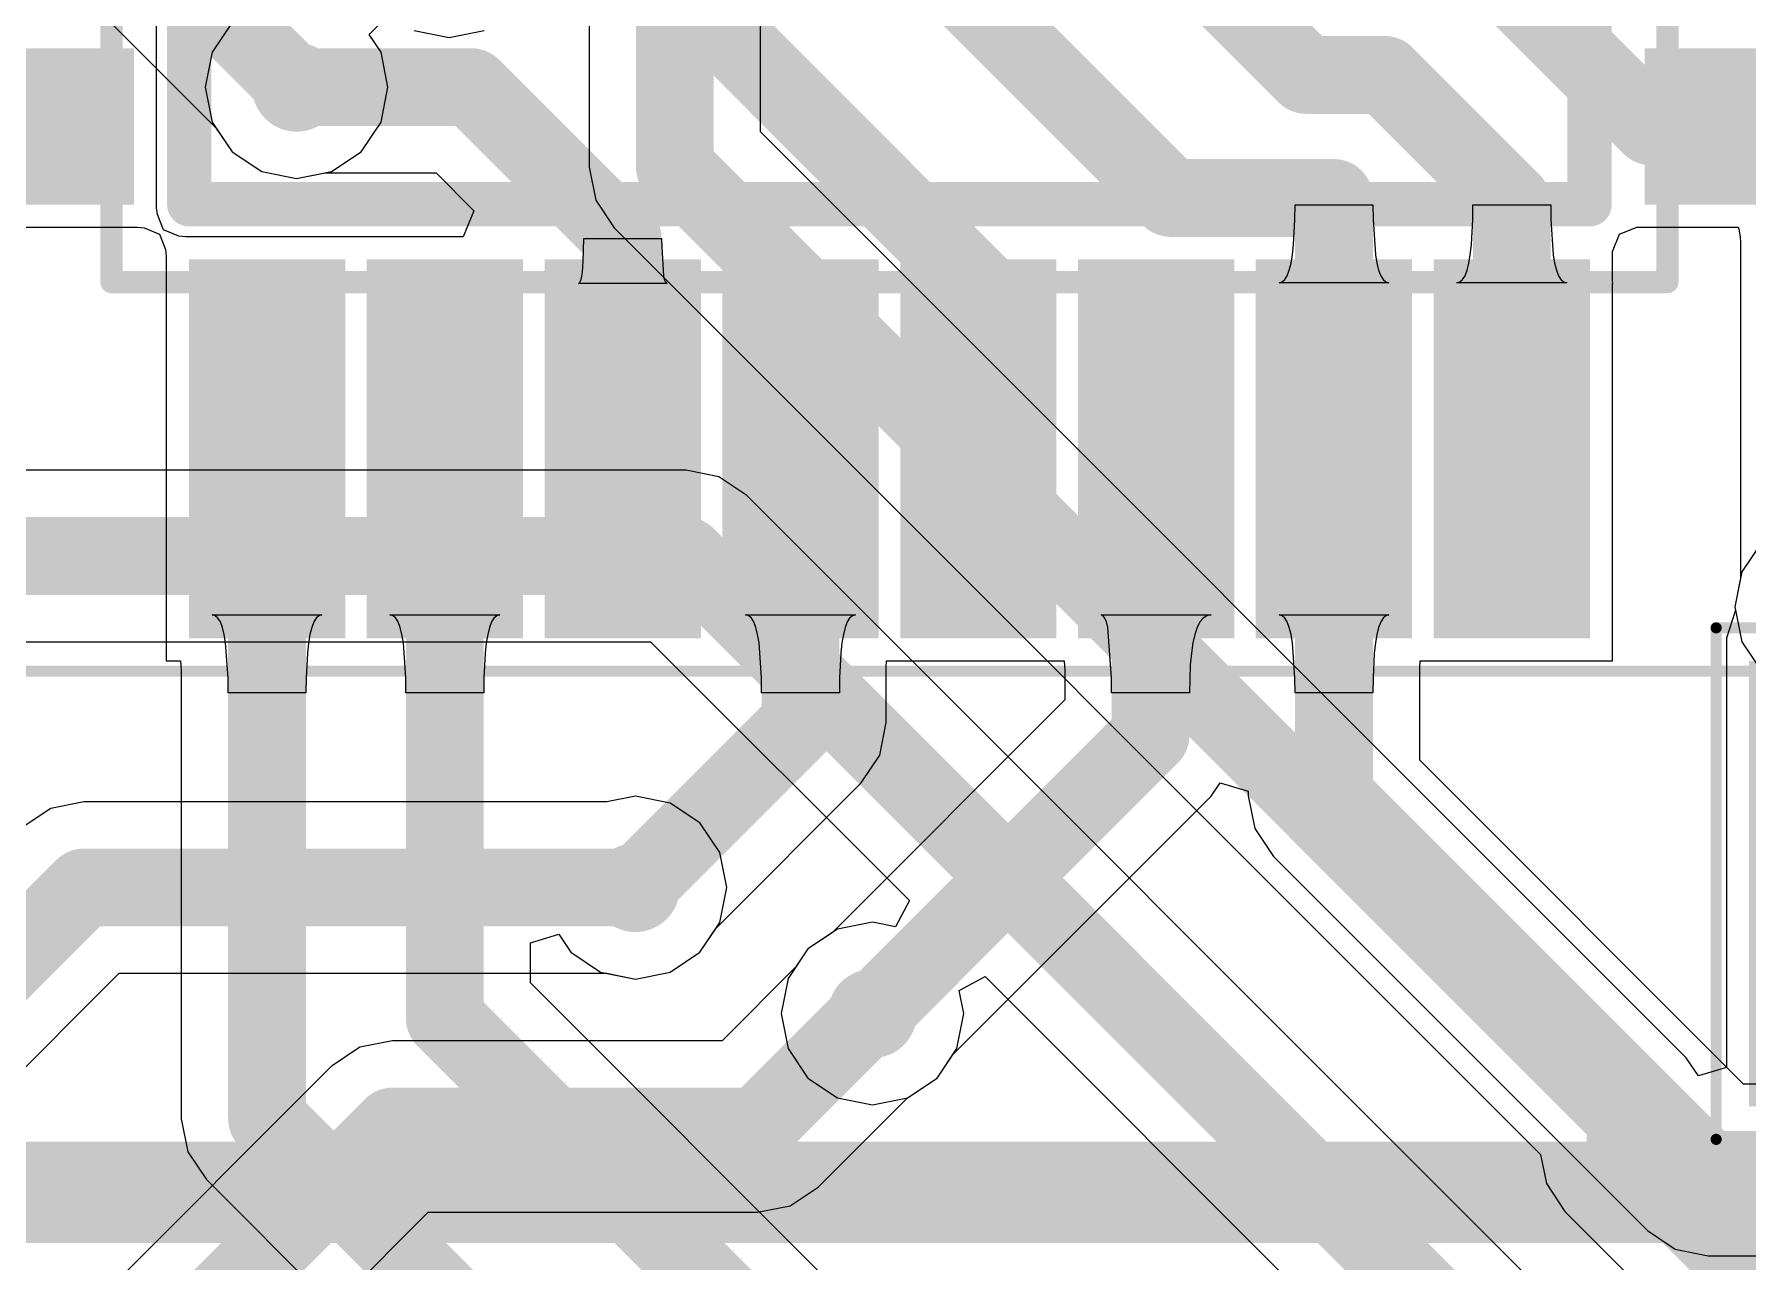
# Model space of a CAD drawing. Header units: millimetres. Extents: x 0.26 to 7.33, y 1.06 to 4.59.
# Drawn here: x 3.7175 to 4.021, y 3.3851 to 3.6024 of the extents above; entities that cross this region are included whole.
import ezdxf

# ---------------------------------------------------------------- set-up
doc = ezdxf.new("R2010")
doc.units = ezdxf.units.MM
doc.header["$MEASUREMENT"] = 0
for name, color, linetype in [('BottomLayer', 5, 'Continuous'), ('BottomOverlay', 54, 'Continuous'), ('BottomPaste', 16, 'Continuous'), ('BottomSolder', 6, 'Continuous'), ('Mechanical15', 56, 'Continuous'), ('Mechanical16', 56, 'Continuous'), ('MultiLayer', 9, 'Continuous'), ('TopLayer', 1, 'Continuous'), ('TopOverlay', 2, 'Continuous'), ('TopPaste', 8, 'Continuous'), ('TopSolder', 216, 'Continuous'), ('ViaHoleLayer', 16, 'Continuous')]:
    doc.layers.add(name, color=color, linetype=linetype)

# ---------------------------------------------------------------- blocks, each defined once
blk = doc.blocks.new('RESC3216X60N_B_94')
at = {"layer": 'BottomLayer'}
for points in [[(-0.07972, 0.03543), (-0.07972, -0.03543), (-0.03839, 0.03543), (-0.03839, -0.03543)], [(0.03839, 0.03543), (0.03839, -0.03543), (0.07972, 0.03543), (0.07972, -0.03543)]]:
    blk.add_solid(points, dxfattribs=at)
at = {"layer": 'BottomOverlay', "const_width": 0.00787}
blk.add_lwpolyline([(0, 0.02756), (0, -0.02756)], dxfattribs=at)
at = {"layer": 'BottomOverlay', "const_width": 0.00394}
for points in [[(-0.00197, 0.02756, 1), (0.00197, 0.02756, 1)], [(-0.00197, -0.02756, 1), (0.00197, -0.02756, 1)]]:
    blk.add_lwpolyline(points, format="xyb", close=True, dxfattribs=at)
at = {"layer": 'BottomPaste'}
for points in [[(-0.07972, 0.03543), (-0.07972, -0.03543), (-0.03839, 0.03543), (-0.03839, -0.03543)], [(0.03839, 0.03543), (0.03839, -0.03543), (0.07972, 0.03543), (0.07972, -0.03543)]]:
    blk.add_solid(points, dxfattribs=at)
at = {"layer": 'BottomSolder'}
for points in [[(-0.08372, 0.03943), (-0.08372, -0.03943), (-0.03439, 0.03943), (-0.03439, -0.03943)], [(0.03439, 0.03943), (0.03439, -0.03943), (0.08372, 0.03943), (0.08372, -0.03943)]]:
    blk.add_solid(points, dxfattribs=at)
at = {"layer": 'Mechanical15', "const_width": 0.00394}
for points in [[(-0.06201, 0.0315), (-0.06201, -0.0315)], [(0.06201, 0.0315), (-0.06201, 0.0315)], [(0.06201, 0.0315), (0.06201, -0.0315)], [(0.06201, -0.0315), (-0.06201, -0.0315)]]:
    blk.add_lwpolyline(points, dxfattribs=at)
at = {"layer": 'Mechanical15', "const_width": 0.00197}
for points in [[(-0.06299, 0.0315, 1), (-0.06102, 0.0315, 1)], [(-0.06299, 0.0315, 1), (-0.06102, 0.0315, 1)], [(0.06102, 0.0315, 1), (0.06299, 0.0315, 1)], [(0.06102, 0.0315, 1), (0.06299, 0.0315, 1)], [(-0.06299, -0.0315, 1), (-0.06102, -0.0315, 1)], [(-0.06299, -0.0315, 1), (-0.06102, -0.0315, 1)], [(0.06102, -0.0315, 1), (0.06299, -0.0315, 1)], [(0.06102, -0.0315, 1), (0.06299, -0.0315, 1)]]:
    blk.add_lwpolyline(points, format="xyb", close=True, dxfattribs=at)
at = {"layer": 'Mechanical16', "const_width": 0.00197}
for points in [[(-0.08957, 0.04528), (-0.08957, -0.04528)], [(0.08957, 0.04528), (-0.08957, 0.04528)], [(0.08957, 0.04528), (0.08957, -0.04528)], [(0.08957, -0.04528), (-0.08957, -0.04528)]]:
    blk.add_lwpolyline(points, dxfattribs=at)
at = {"layer": 'Mechanical16', "const_width": 0.000984}
for points in [[(-0.09006, 0.04528, 1), (-0.08907, 0.04528, 1)], [(-0.09006, 0.04528, 1), (-0.08907, 0.04528, 1)], [(0.08907, 0.04528, 1), (0.09006, 0.04528, 1)], [(0.08907, 0.04528, 1), (0.09006, 0.04528, 1)], [(-0.09006, -0.04528, 1), (-0.08907, -0.04528, 1)], [(-0.09006, -0.04528, 1), (-0.08907, -0.04528, 1)], [(0.08907, -0.04528, 1), (0.09006, -0.04528, 1)], [(0.08907, -0.04528, 1), (0.09006, -0.04528, 1)]]:
    blk.add_lwpolyline(points, format="xyb", close=True, dxfattribs=at)
blk = doc.blocks.new('QFP80P900X900X120_32N_129')
at = {"layer": 'Mechanical15', "const_width": 0.00394}
for points in [[(-0.1378, -0.1378), (-0.1378, 0.1378)], [(0.1378, -0.1378), (0.1378, 0.1378)], [(-0.1378, -0.1378), (0.1378, -0.1378)]]:
    blk.add_lwpolyline(points, dxfattribs=at)
at = {"layer": 'Mechanical15', "const_width": 0.00197}
for points in [[(-0.13878, -0.1378, 1), (-0.13681, -0.1378, 1)], [(-0.13878, -0.1378, 1), (-0.13681, -0.1378, 1)], [(0.13681, -0.1378, 1), (0.13878, -0.1378, 1)], [(0.13681, -0.1378, 1), (0.13878, -0.1378, 1)]]:
    blk.add_lwpolyline(points, format="xyb", close=True, dxfattribs=at)
at = {"layer": 'Mechanical16', "const_width": 0.00197}
blk.add_lwpolyline([(-0.20669, -0.20669), (0.20669, -0.20669)], dxfattribs=at)
at = {"layer": 'TopLayer'}
for points in [[(-0.19685, -0.12008), (-0.1378, -0.12008), (-0.19685, -0.10039), (-0.1378, -0.10039)], [(0.1378, -0.12008), (0.19685, -0.12008), (0.1378, -0.10039), (0.19685, -0.10039)], [(-0.10039, -0.19685), (-0.10039, -0.1378), (-0.12008, -0.19685), (-0.12008, -0.1378)], [(-0.0689, -0.19685), (-0.0689, -0.1378), (-0.08858, -0.19685), (-0.08858, -0.1378)], [(-0.0374, -0.19685), (-0.0374, -0.1378), (-0.05709, -0.19685), (-0.05709, -0.1378)], [(-0.00591, -0.19685), (-0.00591, -0.1378), (-0.02559, -0.19685), (-0.02559, -0.1378)], [(0.02559, -0.19685), (0.02559, -0.1378), (0.00591, -0.19685), (0.00591, -0.1378)], [(0.05709, -0.19685), (0.05709, -0.1378), (0.0374, -0.19685), (0.0374, -0.1378)], [(0.08858, -0.19685), (0.08858, -0.1378), (0.0689, -0.19685), (0.0689, -0.1378)], [(0.12008, -0.19685), (0.12008, -0.1378), (0.10039, -0.19685), (0.10039, -0.1378)]]:
    blk.add_solid(points, dxfattribs=at)
at = {"layer": 'TopOverlay', "const_width": 0.00787}
for points in [[(-0.12402, -0.12402), (-0.12402, 0.12402)], [(0.12402, -0.12402), (0.12402, 0.12402)], [(-0.12402, -0.12402), (0.12402, -0.12402)]]:
    blk.add_lwpolyline(points, dxfattribs=at)
at = {"layer": 'TopOverlay', "const_width": 0.00394}
for points in [[(-0.12598, -0.12402, 1), (-0.12205, -0.12402, 1)], [(-0.12598, -0.12402, 1), (-0.12205, -0.12402, 1)], [(0.12205, -0.12402, 1), (0.12598, -0.12402, 1)], [(0.12205, -0.12402, 1), (0.12598, -0.12402, 1)]]:
    blk.add_lwpolyline(points, format="xyb", close=True, dxfattribs=at)
at = {"layer": 'TopPaste'}
for points in [[(-0.19685, -0.12008), (-0.1378, -0.12008), (-0.19685, -0.10039), (-0.1378, -0.10039)], [(0.1378, -0.12008), (0.19685, -0.12008), (0.1378, -0.10039), (0.19685, -0.10039)], [(-0.10039, -0.19685), (-0.10039, -0.1378), (-0.12008, -0.19685), (-0.12008, -0.1378)], [(-0.0689, -0.19685), (-0.0689, -0.1378), (-0.08858, -0.19685), (-0.08858, -0.1378)], [(-0.0374, -0.19685), (-0.0374, -0.1378), (-0.05709, -0.19685), (-0.05709, -0.1378)], [(-0.00591, -0.19685), (-0.00591, -0.1378), (-0.02559, -0.19685), (-0.02559, -0.1378)], [(0.02559, -0.19685), (0.02559, -0.1378), (0.00591, -0.19685), (0.00591, -0.1378)], [(0.05709, -0.19685), (0.05709, -0.1378), (0.0374, -0.19685), (0.0374, -0.1378)], [(0.08858, -0.19685), (0.08858, -0.1378), (0.0689, -0.19685), (0.0689, -0.1378)], [(0.12008, -0.19685), (0.12008, -0.1378), (0.10039, -0.19685), (0.10039, -0.1378)]]:
    blk.add_solid(points, dxfattribs=at)
at = {"layer": 'TopSolder'}
for points in [[(-0.20085, -0.12408), (-0.1338, -0.12408), (-0.20085, -0.09639), (-0.1338, -0.09639)], [(0.1338, -0.12408), (0.20085, -0.12408), (0.1338, -0.09639), (0.20085, -0.09639)], [(-0.09639, -0.20085), (-0.09639, -0.1338), (-0.12408, -0.20085), (-0.12408, -0.1338)], [(-0.0649, -0.20085), (-0.0649, -0.1338), (-0.09258, -0.20085), (-0.09258, -0.1338)], [(-0.0334, -0.20085), (-0.0334, -0.1338), (-0.06109, -0.20085), (-0.06109, -0.1338)], [(-0.00191, -0.20085), (-0.00191, -0.1338), (-0.02959, -0.20085), (-0.02959, -0.1338)], [(0.02959, -0.20085), (0.02959, -0.1338), (0.00191, -0.20085), (0.00191, -0.1338)], [(0.06109, -0.20085), (0.06109, -0.1338), (0.0334, -0.20085), (0.0334, -0.1338)], [(0.09258, -0.20085), (0.09258, -0.1338), (0.0649, -0.20085), (0.0649, -0.1338)], [(0.12408, -0.20085), (0.12408, -0.1338), (0.09639, -0.20085), (0.09639, -0.1338)]]:
    blk.add_solid(points, dxfattribs=at)

msp = doc.modelspace()

# ---------------------------------------------------------------- linework, layer by layer
at = {"layer": 'BottomLayer'}
for p, q in [((3.81582, 3.6152), (3.81582, 3.57883)), ((3.84618, 3.58512), (3.84618, 3.61633)), ((3.72665, 3.60888), (3.7497, 3.58583)), ((3.77684, 3.60236), (3.78044, 3.60596)), ((3.78481, 3.60305), (3.791, 3.60182)), ((3.791, 3.60182), (3.79719, 3.60305)), ((3.77895, 3.59919), (3.77684, 3.60236)), ((3.78018, 3.593), (3.77895, 3.59919)), ((3.77895, 3.58681), (3.78018, 3.593)), ((3.7497, 3.58583), (3.75256, 3.58156)), ((3.77544, 3.58156), (3.77895, 3.58681)), ((4.01012, 3.42118), (3.84618, 3.58512)), ((3.75256, 3.58156), (3.75781, 3.57805)), ((3.77019, 3.57805), (3.77544, 3.58156)), ((3.81582, 3.57883), (3.81697, 3.57302)), ((3.75781, 3.57805), (3.764, 3.57681)), ((3.764, 3.57681), (3.77019, 3.57805)), ((3.81697, 3.57302), (3.82027, 3.5681)), ((3.82027, 3.5681), (3.98434, 3.40402)), ((3.833, 3.52518), (3.70159, 3.52518)), ((3.83881, 3.52403), (3.833, 3.52518)), ((3.84373, 3.52073), (3.83881, 3.52403)), ((4.00799, 3.35648), (3.84373, 3.52073)), ((4.0235, 3.51244), (4.01999, 3.50719)), ((4.01999, 3.50719), (4.01876, 3.501)), ((4.01887, 3.50043), (4.01728, 3.49543)), ((4.01876, 3.501), (4.01887, 3.50043)), ((3.6953, 3.49482), (3.82671, 3.49482)), ((3.82671, 3.49482), (3.87255, 3.44898)), ((4.01728, 3.49543), (4.01728, 3.49543)), ((4.01728, 3.49543), (4.01728, 3.48753)), ((4.01728, 3.48753), (4.01724, 3.48736)), ((4.01724, 3.48736), (4.01728, 3.48717)), ((4.01728, 3.48717), (4.01728, 3.41947)), ((3.7263, 3.46648), (3.72049, 3.46532)), ((3.81895, 3.46648), (3.7263, 3.46648)), ((3.824, 3.46748), (3.81895, 3.46648)), ((3.83019, 3.46625), (3.824, 3.46748)), ((3.83544, 3.46274), (3.83019, 3.46625)), ((3.72049, 3.46532), (3.71556, 3.46203)), ((3.83895, 3.45749), (3.83544, 3.46274)), ((3.84018, 3.4513), (3.83895, 3.45749)), ((3.83895, 3.44511), (3.84018, 3.4513)), ((3.87255, 3.44898), (3.87009, 3.44437)), ((3.83544, 3.43985), (3.83895, 3.44511)), ((3.866, 3.44518), (3.85981, 3.44395)), ((3.87009, 3.44437), (3.866, 3.44518)), ((3.85981, 3.44395), (3.85456, 3.44044)), ((3.83019, 3.43635), (3.83544, 3.43985)), ((3.85456, 3.44044), (3.85243, 3.43727)), ((3.64381, 3.34734), (3.73259, 3.43612)), ((3.73259, 3.43612), (3.81895, 3.43612)), ((3.81895, 3.43612), (3.824, 3.43511)), ((3.824, 3.43511), (3.83019, 3.43635)), ((3.85243, 3.43727), (3.83935, 3.42418)), ((3.88137, 3.43309), (3.88598, 3.43555)), ((3.88219, 3.429), (3.88137, 3.43309)), ((3.88598, 3.43555), (3.99097, 3.33056)), ((3.88095, 3.42281), (3.88219, 3.429)), ((3.781, 3.42418), (3.77519, 3.42303)), ((3.83935, 3.42418), (3.781, 3.42418)), ((3.781, 3.42418), (3.781, 3.42418)), ((3.77519, 3.42303), (3.77027, 3.41973)), ((3.87744, 3.41756), (3.88095, 3.42281)), ((4.01228, 3.41795), (4.01012, 3.42118)), ((3.77026, 3.41973), (3.64319, 3.29266)), ((3.77027, 3.41973), (3.77026, 3.41973)), ((3.87219, 3.41405), (3.87744, 3.41756)), ((4.01728, 3.41947), (4.01228, 3.41795)), ((3.85637, 3.39827), (3.87214, 3.41404)), ((3.87214, 3.41404), (3.87219, 3.41405)), ((3.98434, 3.40402), (3.98536, 3.39889)), ((3.85144, 3.39497), (3.85637, 3.39827)), ((3.98536, 3.39889), (3.98865, 3.39396)), ((3.66021, 3.26675), (3.78729, 3.39382)), ((3.78729, 3.39382), (3.84563, 3.39382)), ((3.84563, 3.39382), (3.85144, 3.39497)), ((3.98865, 3.39396), (4.01705, 3.36556))]:
    msp.add_line(p, q, dxfattribs=at)
at = {"layer": 'BottomLayer', "const_width": 0.01378}
for points in [[(3.73294, 3.62406), (3.764, 3.593)], [(3.831, 3.57883), (3.831, 3.62149)], [(3.831, 3.57883), (3.99939, 3.41044)], [(3.6953, 3.51), (3.833, 3.51)], [(3.833, 3.51), (4.0017, 3.3413)], [(3.63308, 3.35808), (3.7263, 3.4513)], [(3.7263, 3.4513), (3.824, 3.4513)], [(3.84563, 3.409), (3.86563, 3.429)], [(3.86563, 3.429), (3.866, 3.429)], [(3.64948, 3.27748), (3.781, 3.409)], [(3.781, 3.409), (3.84563, 3.409)], [(3.99939, 3.4047), (3.99939, 3.41044)], [(3.99939, 3.4047), (4.02779, 3.3763)]]:
    msp.add_lwpolyline(points, dxfattribs=at)
at = {"layer": 'BottomLayer'}
for points, const_width in [([(3.76006, 3.593, 1), (3.76794, 3.593, 1)], 0.00787), ([(3.76056, 3.593, 1), (3.76744, 3.593, 1)], 0.00689), ([(3.82756, 3.57883, 1), (3.83444, 3.57883, 1)], 0.00689), ([(3.82756, 3.57883, 1), (3.83444, 3.57883, 1)], 0.00689), ([(3.82956, 3.51, 1), (3.83644, 3.51, 1)], 0.00689), ([(3.82956, 3.51, 1), (3.83644, 3.51, 1)], 0.00689), ([(3.72285, 3.4513, 1), (3.72974, 3.4513, 1)], 0.00689), ([(3.72285, 3.4513, 1), (3.72974, 3.4513, 1)], 0.00689), ([(3.82006, 3.4513, 1), (3.82794, 3.4513, 1)], 0.00787), ([(3.82056, 3.4513, 1), (3.82744, 3.4513, 1)], 0.00689), ([(3.86206, 3.429, 1), (3.86994, 3.429, 1)], 0.00787), ([(3.86219, 3.429, 1), (3.86908, 3.429, 1)], 0.00689), ([(3.86219, 3.429, 1), (3.86908, 3.429, 1)], 0.00689), ([(3.86256, 3.429, 1), (3.86944, 3.429, 1)], 0.00689), ([(3.77756, 3.409, 1), (3.78444, 3.409, 1)], 0.00689), ([(3.77756, 3.409, 1), (3.78444, 3.409, 1)], 0.00689), ([(3.84219, 3.409, 1), (3.84908, 3.409, 1)], 0.00689), ([(3.84219, 3.409, 1), (3.84908, 3.409, 1)], 0.00689), ([(3.99594, 3.41044, 1), (4.00283, 3.41044, 1)], 0.00689), ([(3.99594, 3.41044, 1), (4.00283, 3.41044, 1)], 0.00689), ([(3.99594, 3.4047, 1), (4.00283, 3.4047, 1)], 0.00689), ([(3.99594, 3.4047, 1), (4.00283, 3.4047, 1)], 0.00689)]:
    msp.add_lwpolyline(points, format="xyb", close=True, dxfattribs=dict(at, const_width=const_width))
at = {"layer": 'BottomOverlay', "const_width": 0.01}
msp.add_lwpolyline([(3.66664, 3.39339), (4.06821, 3.39339)], dxfattribs=at)
at = {"layer": 'MultiLayer', "const_width": 0.00787}
for points in [[(3.76006, 3.593, 1), (3.76794, 3.593, 1)], [(3.82006, 3.4513, 1), (3.82794, 3.4513, 1)], [(3.86206, 3.429, 1), (3.86994, 3.429, 1)]]:
    msp.add_lwpolyline(points, format="xyb", close=True, dxfattribs=at)
at = {"layer": 'TopLayer'}
for p, q in [((3.7392, 3.59972), (3.7392, 3.63121)), ((3.75256, 3.60444), (3.74905, 3.59919)), ((3.7392, 3.57258), (3.7392, 3.59972)), ((3.74905, 3.59919), (3.74782, 3.593)), ((3.74782, 3.593), (3.74905, 3.58681)), ((3.74905, 3.58681), (3.75256, 3.58156)), ((3.75256, 3.58156), (3.75781, 3.57805)), ((3.75781, 3.57805), (3.764, 3.57681)), ((3.764, 3.57681), (3.76905, 3.57782)), ((3.76905, 3.57782), (3.78871, 3.57782)), ((3.78871, 3.57782), (3.79541, 3.57112)), ((3.7392, 3.57162), (3.7392, 3.57258)), ((3.94082, 3.56955), (3.94085, 3.57216)), ((3.94085, 3.57216), (3.95463, 3.57216)), ((3.95463, 3.57216), (3.95466, 3.56955)), ((3.97232, 3.56955), (3.97235, 3.57216)), ((3.97235, 3.57216), (3.98613, 3.57216)), ((3.98613, 3.57216), (3.98615, 3.56955)), ((3.73934, 3.57046), (3.7392, 3.57162)), ((3.74043, 3.56773), (3.73934, 3.57046)), ((3.79541, 3.57112), (3.79349, 3.5665)), ((3.9406, 3.56514), (3.94082, 3.56955)), ((3.95466, 3.56955), (3.95508, 3.56334)), ((3.97209, 3.56514), (3.97232, 3.56955)), ((3.98615, 3.56955), (3.98658, 3.56334)), ((3.71195, 3.56822), (3.73485, 3.56822)), ((3.73485, 3.56822), (3.73581, 3.56822)), ((3.73581, 3.56822), (3.73697, 3.56809)), ((3.73697, 3.56809), (3.7397, 3.56699)), ((3.7397, 3.56699), (3.74079, 3.56427)), ((3.74316, 3.56664), (3.74043, 3.56773)), ((3.74432, 3.5665), (3.74316, 3.56664)), ((3.74528, 3.5665), (3.74432, 3.5665)), ((3.79349, 3.5665), (3.74528, 3.5665)), ((3.81478, 3.56217), (3.81487, 3.56624)), ((3.81487, 3.56624), (3.82865, 3.56624)), ((3.82865, 3.56624), (3.82866, 3.56473)), ((3.99708, 3.56393), (3.9983, 3.56699)), ((3.9983, 3.56699), (4.00137, 3.56822)), ((4.00137, 3.56822), (4.01936, 3.56822)), ((4.01936, 3.56822), (4.01945, 3.56785)), ((4.01945, 3.56785), (4.01968, 3.56649)), ((4.01968, 3.56649), (4.01976, 3.56557)), ((3.74079, 3.56427), (3.74092, 3.56311)), ((3.74092, 3.56311), (3.74092, 3.56215)), ((3.82866, 3.56473), (3.82899, 3.55954)), ((3.94014, 3.56183), (3.9404, 3.56334)), ((3.9404, 3.56334), (3.9406, 3.56514)), ((3.95508, 3.56334), (3.95534, 3.56183)), ((3.97164, 3.56183), (3.97189, 3.56334)), ((3.97189, 3.56334), (3.97209, 3.56514)), ((3.98658, 3.56334), (3.98683, 3.56183)), ((3.99708, 3.55857), (3.99708, 3.56393)), ((4.01976, 3.56557), (4.01976, 3.50605)), ((3.74092, 3.56215), (3.74092, 3.49975)), ((3.81452, 3.55954), (3.81462, 3.56026)), ((3.81462, 3.56026), (3.81478, 3.56217)), ((3.93946, 3.55962), (3.93983, 3.56059)), ((3.93983, 3.56059), (3.94014, 3.56183)), ((3.95534, 3.56183), (3.95565, 3.56059)), ((3.95565, 3.56059), (3.95602, 3.55962)), ((3.97096, 3.55962), (3.97133, 3.56059)), ((3.97133, 3.56059), (3.97164, 3.56183)), ((3.98683, 3.56183), (3.98715, 3.56059)), ((3.98715, 3.56059), (3.98751, 3.55962)), ((3.8139, 3.55826), (3.81408, 3.55834)), ((3.82962, 3.55826), (3.8139, 3.55826)), ((3.81408, 3.55834), (3.81425, 3.55858)), ((3.81425, 3.55858), (3.81439, 3.55898)), ((3.81439, 3.55898), (3.81452, 3.55954)), ((3.82899, 3.55954), (3.82912, 3.55898)), ((3.82912, 3.55898), (3.82927, 3.55858)), ((3.82927, 3.55858), (3.82943, 3.55834)), ((3.82943, 3.55834), (3.82962, 3.55826)), ((3.93802, 3.55838), (3.93856, 3.55852)), ((3.95746, 3.55838), (3.93802, 3.55838)), ((3.93856, 3.55852), (3.93904, 3.55894)), ((3.93904, 3.55894), (3.93946, 3.55962)), ((3.95602, 3.55962), (3.95644, 3.55894)), ((3.95644, 3.55894), (3.95692, 3.55852)), ((3.95692, 3.55852), (3.95746, 3.55838)), ((3.96951, 3.55838), (3.97005, 3.55852)), ((3.98896, 3.55838), (3.96951, 3.55838)), ((3.97005, 3.55852), (3.97053, 3.55894)), ((3.97053, 3.55894), (3.97096, 3.55962)), ((3.98751, 3.55962), (3.98794, 3.55894)), ((3.98794, 3.55894), (3.98842, 3.55852)), ((3.98842, 3.55852), (3.98896, 3.55838)), ((3.99712, 3.55838), (3.99708, 3.55857)), ((3.99708, 3.5582), (3.99712, 3.55838)), ((3.99708, 3.49145), (3.99708, 3.5582)), ((4.01976, 3.50605), (4.01876, 3.501)), ((3.74092, 3.49975), (3.74088, 3.49957)), ((3.74088, 3.49957), (3.74092, 3.49938)), ((3.74092, 3.49938), (3.74092, 3.49145)), ((3.74958, 3.49943), (3.74904, 3.49957)), ((3.74904, 3.49957), (3.76849, 3.49957)), ((3.75006, 3.49902), (3.74958, 3.49943)), ((3.76795, 3.49943), (3.76747, 3.49902)), ((3.76849, 3.49957), (3.76795, 3.49943)), ((3.78108, 3.49943), (3.78054, 3.49957)), ((3.78054, 3.49957), (3.79998, 3.49957)), ((3.78156, 3.49902), (3.78108, 3.49943)), ((3.79944, 3.49943), (3.79896, 3.49902)), ((3.79998, 3.49957), (3.79944, 3.49943)), ((3.84407, 3.49943), (3.84353, 3.49957)), ((3.84353, 3.49957), (3.86297, 3.49957)), ((3.84455, 3.49902), (3.84407, 3.49943)), ((3.86244, 3.49943), (3.86195, 3.49902)), ((3.86297, 3.49957), (3.86244, 3.49943)), ((3.90687, 3.49943), (3.90652, 3.49957)), ((3.90652, 3.49957), (3.92597, 3.49957)), ((3.90718, 3.49902), (3.90687, 3.49943)), ((3.92524, 3.49943), (3.92459, 3.49902)), ((3.92597, 3.49957), (3.92524, 3.49943)), ((3.93856, 3.49943), (3.93802, 3.49957)), ((3.93802, 3.49957), (3.95746, 3.49957)), ((3.93904, 3.49902), (3.93856, 3.49943)), ((3.95692, 3.49943), (3.95644, 3.49902)), ((3.95746, 3.49957), (3.95692, 3.49943)), ((4.01876, 3.501), (4.01999, 3.49481)), ((3.75049, 3.49833), (3.75006, 3.49902)), ((3.75085, 3.49736), (3.75049, 3.49833)), ((3.75117, 3.49612), (3.75085, 3.49736)), ((3.76667, 3.49736), (3.76636, 3.49612)), ((3.76704, 3.49833), (3.76667, 3.49736)), ((3.76747, 3.49902), (3.76704, 3.49833)), ((3.78198, 3.49833), (3.78156, 3.49902)), ((3.78235, 3.49736), (3.78198, 3.49833)), ((3.78266, 3.49612), (3.78235, 3.49736)), ((3.79817, 3.49736), (3.79786, 3.49612)), ((3.79854, 3.49833), (3.79817, 3.49736)), ((3.79896, 3.49902), (3.79854, 3.49833)), ((3.84497, 3.49833), (3.84455, 3.49902)), ((3.84534, 3.49736), (3.84497, 3.49833)), ((3.84565, 3.49612), (3.84534, 3.49736)), ((3.86116, 3.49736), (3.86085, 3.49612)), ((3.86153, 3.49833), (3.86116, 3.49736)), ((3.86195, 3.49902), (3.86153, 3.49833)), ((3.90746, 3.49833), (3.90718, 3.49902)), ((3.9077, 3.49736), (3.90746, 3.49833)), ((3.90834, 3.48841), (3.9077, 3.49736)), ((3.92352, 3.49736), (3.92309, 3.49612)), ((3.92401, 3.49833), (3.92352, 3.49736)), ((3.92459, 3.49902), (3.92401, 3.49833)), ((3.93946, 3.49833), (3.93904, 3.49902)), ((3.93983, 3.49736), (3.93946, 3.49833)), ((3.94014, 3.49612), (3.93983, 3.49736)), ((3.95565, 3.49736), (3.95534, 3.49612)), ((3.95602, 3.49833), (3.95565, 3.49736)), ((3.95644, 3.49902), (3.95602, 3.49833)), ((3.75142, 3.49461), (3.75117, 3.49612)), ((3.75185, 3.48841), (3.75142, 3.49461)), ((3.76611, 3.49461), (3.76591, 3.49282)), ((3.76636, 3.49612), (3.76611, 3.49461)), ((3.78292, 3.49461), (3.78266, 3.49612)), ((3.78334, 3.48841), (3.78292, 3.49461)), ((3.7976, 3.49461), (3.7974, 3.49282)), ((3.79786, 3.49612), (3.7976, 3.49461)), ((3.84591, 3.49461), (3.84565, 3.49612)), ((3.84633, 3.48841), (3.84591, 3.49461)), ((3.86059, 3.49461), (3.8604, 3.49282)), ((3.86085, 3.49612), (3.86059, 3.49461)), ((3.92275, 3.49461), (3.92248, 3.49282)), ((3.92309, 3.49612), (3.92275, 3.49461)), ((3.9404, 3.49461), (3.94014, 3.49612)), ((3.94082, 3.48841), (3.9404, 3.49461)), ((3.95508, 3.49461), (3.95488, 3.49282)), ((3.95534, 3.49612), (3.95508, 3.49461)), ((4.01999, 3.49481), (4.0235, 3.48956)), ((3.74092, 3.49145), (3.74346, 3.49145)), ((3.74346, 3.49145), (3.74358, 3.48968)), ((3.76591, 3.49282), (3.76568, 3.48841)), ((3.7974, 3.49282), (3.79718, 3.48841)), ((3.8604, 3.49282), (3.86017, 3.48841)), ((3.86843, 3.49027), (3.86849, 3.49145)), ((3.86843, 3.48055), (3.86843, 3.49027)), ((3.86849, 3.49145), (3.89994, 3.49145)), ((3.89994, 3.49145), (3.90007, 3.48974)), ((3.92229, 3.49075), (3.92214, 3.48579)), ((3.92248, 3.49282), (3.92229, 3.49075)), ((3.95488, 3.49282), (3.95466, 3.48841)), ((3.96292, 3.49027), (3.96298, 3.49145)), ((3.96292, 3.47385), (3.96292, 3.49027)), ((3.96298, 3.49145), (3.99708, 3.49145)), ((3.74358, 3.48968), (3.74358, 3.41035)), ((3.75187, 3.48579), (3.75185, 3.48841)), ((3.76568, 3.48841), (3.76565, 3.48579)), ((3.78337, 3.48579), (3.78334, 3.48841)), ((3.79718, 3.48841), (3.79715, 3.48579)), ((3.84636, 3.48579), (3.84633, 3.48841)), ((3.86017, 3.48841), (3.86014, 3.48579)), ((3.90007, 3.48974), (3.90007, 3.48454)), ((3.90836, 3.48579), (3.90834, 3.48841)), ((3.94085, 3.48579), (3.94082, 3.48841)), ((3.95466, 3.48841), (3.95463, 3.48579)), ((3.76565, 3.48579), (3.75187, 3.48579)), ((3.79715, 3.48579), (3.78337, 3.48579)), ((3.86014, 3.48579), (3.84636, 3.48579)), ((3.90007, 3.48454), (3.85883, 3.4433)), ((3.92214, 3.48579), (3.90836, 3.48579)), ((3.95463, 3.48579), (3.94085, 3.48579)), ((3.86728, 3.47474), (3.86843, 3.48055)), ((3.86843, 3.48055), (3.86843, 3.48055)), ((3.86399, 3.46982), (3.86728, 3.47474)), ((4.02029, 3.41648), (3.96292, 3.47385)), ((3.8383, 3.44413), (3.86399, 3.46982)), ((3.92598, 3.46751), (3.92756, 3.46987)), ((3.92756, 3.46987), (3.93256, 3.46836)), ((3.8803, 3.42183), (3.92598, 3.46751)), ((3.93256, 3.46836), (3.93256, 3.46756)), ((3.93256, 3.46756), (3.93371, 3.46175)), ((3.93371, 3.46175), (3.93701, 3.45682)), ((3.93701, 3.45682), (4.00327, 3.39056)), ((3.80544, 3.4415), (3.81044, 3.44302)), ((3.81044, 3.44302), (3.81256, 3.43985)), ((3.83544, 3.43985), (3.8383, 3.44413)), ((3.85883, 3.4433), (3.85456, 3.44044)), ((3.80544, 3.43443), (3.80544, 3.4415)), ((3.81256, 3.43985), (3.81781, 3.43635)), ((3.83019, 3.43635), (3.83544, 3.43985)), ((3.85456, 3.44044), (3.85105, 3.43519)), ((3.81781, 3.43635), (3.824, 3.43511)), ((3.824, 3.43511), (3.83019, 3.43635)), ((3.91973, 3.32014), (3.80544, 3.43443)), ((3.85105, 3.43519), (3.84981, 3.429)), ((3.84981, 3.429), (3.85105, 3.42281)), ((3.85105, 3.42281), (3.85456, 3.41756)), ((3.87744, 3.41756), (3.8803, 3.42183)), ((3.85456, 3.41756), (3.85981, 3.41405)), ((3.87219, 3.41405), (3.87744, 3.41756)), ((4.31895, 3.41648), (4.02029, 3.41648)), ((3.85981, 3.41405), (3.866, 3.41282)), ((3.866, 3.41282), (3.87219, 3.41405)), ((3.74358, 3.41035), (3.74474, 3.40454)), ((3.74474, 3.40454), (3.74803, 3.39962)), ((3.74803, 3.39962), (3.80328, 3.34437)), ((4.00327, 3.39056), (4.00819, 3.38727)), ((4.00819, 3.38727), (4.014, 3.38612)), ((4.014, 3.38612), (4.31895, 3.38612))]:
    msp.add_line(p, q, dxfattribs=at)
at = {"layer": 'TopLayer', "const_width": 0.01378}
for points in [[(3.834, 3.756), (4.00394, 3.58606)], [(3.835, 3.703), (3.94283, 3.59517)], [(3.86141, 3.6308), (3.91881, 3.57339)], [(3.82466, 3.618), (3.88475, 3.55791)], [(3.764, 3.593), (3.795, 3.593)], [(3.795, 3.593), (3.82176, 3.56624)], [(3.94283, 3.59517), (3.95676, 3.59517)], [(3.95676, 3.59517), (3.97924, 3.5727)], [(4.00394, 3.58606), (4.03632, 3.58606)], [(3.91881, 3.57339), (3.94774, 3.57339)], [(3.94774, 3.52898), (3.94774, 3.57339)], [(3.97924, 3.52898), (3.97924, 3.5727)], [(3.82176, 3.52898), (3.82176, 3.56624)], [(3.88475, 3.52898), (3.88475, 3.55791)], [(3.75876, 3.41035), (3.75876, 3.52898)], [(3.79026, 3.42814), (3.79026, 3.52898)], [(3.85325, 3.48055), (3.85325, 3.52898)], [(3.91525, 3.52798), (3.91624, 3.52898)], [(3.94774, 3.46756), (3.94774, 3.52898)], [(3.91525, 3.47825), (3.91525, 3.52798)], [(3.824, 3.4513), (3.85325, 3.48055)], [(3.866, 3.429), (3.91525, 3.47825)], [(3.94774, 3.46756), (4.014, 3.4013)], [(3.79026, 3.42814), (3.909, 3.3094)], [(3.75876, 3.41035), (3.819, 3.35012)], [(4.014, 3.4013), (4.324, 3.4013)]]:
    msp.add_lwpolyline(points, dxfattribs=at)
at = {"layer": 'TopLayer'}
for points, const_width in [([(3.76006, 3.593, 1), (3.76794, 3.593, 1)], 0.00787), ([(3.76056, 3.593, 1), (3.76744, 3.593, 1)], 0.00689), ([(3.79156, 3.593, 1), (3.79844, 3.593, 1)], 0.00689), ([(3.79156, 3.593, 1), (3.79844, 3.593, 1)], 0.00689), ([(3.93938, 3.59517, 1), (3.94627, 3.59517, 1)], 0.00689), ([(3.93938, 3.59517, 1), (3.94627, 3.59517, 1)], 0.00689), ([(3.95332, 3.59517, 1), (3.96021, 3.59517, 1)], 0.00689), ([(3.95332, 3.59517, 1), (3.96021, 3.59517, 1)], 0.00689), ([(4.00049, 3.58606, 1), (4.00738, 3.58606, 1)], 0.00689), ([(4.00049, 3.58606, 1), (4.00738, 3.58606, 1)], 0.00689), ([(3.91537, 3.57339, 1), (3.92226, 3.57339, 1)], 0.00689), ([(3.91537, 3.57339, 1), (3.92226, 3.57339, 1)], 0.00689), ([(3.9443, 3.57339, 1), (3.95119, 3.57339, 1)], 0.00689), ([(3.9443, 3.57339, 1), (3.95119, 3.57339, 1)], 0.00689), ([(3.97579, 3.5727, 1), (3.98268, 3.5727, 1)], 0.00689), ([(3.97579, 3.5727, 1), (3.98268, 3.5727, 1)], 0.00689), ([(3.81831, 3.56624, 1), (3.8252, 3.56624, 1)], 0.00689), ([(3.81831, 3.56624, 1), (3.8252, 3.56624, 1)], 0.00689), ([(3.8813, 3.55791, 1), (3.88819, 3.55791, 1)], 0.00689), ([(3.8813, 3.55791, 1), (3.88819, 3.55791, 1)], 0.00689), ([(3.75532, 3.52898, 1), (3.76221, 3.52898, 1)], 0.00689), ([(3.78681, 3.52898, 1), (3.7937, 3.52898, 1)], 0.00689), ([(3.81831, 3.52898, 1), (3.8252, 3.52898, 1)], 0.00689), ([(3.84981, 3.52898, 1), (3.8567, 3.52898, 1)], 0.00689), ([(3.8813, 3.52898, 1), (3.88819, 3.52898, 1)], 0.00689), ([(3.9128, 3.52898, 1), (3.91969, 3.52898, 1)], 0.00689), ([(3.9443, 3.52898, 1), (3.95119, 3.52898, 1)], 0.00689), ([(3.9443, 3.52898, 1), (3.95119, 3.52898, 1)], 0.00689), ([(3.97579, 3.52898, 1), (3.98268, 3.52898, 1)], 0.00689), ([(3.9118, 3.52798, 1), (3.91869, 3.52798, 1)], 0.00689), ([(3.9118, 3.52798, 1), (3.91869, 3.52798, 1)], 0.00689), ([(3.84981, 3.48055, 1), (3.8567, 3.48055, 1)], 0.00689), ([(3.84981, 3.48055, 1), (3.8567, 3.48055, 1)], 0.00689), ([(3.9118, 3.47825, 1), (3.91869, 3.47825, 1)], 0.00689), ([(3.9118, 3.47825, 1), (3.91869, 3.47825, 1)], 0.00689), ([(3.9443, 3.46756, 1), (3.95119, 3.46756, 1)], 0.00689), ([(3.9443, 3.46756, 1), (3.95119, 3.46756, 1)], 0.00689), ([(3.82006, 3.4513, 1), (3.82794, 3.4513, 1)], 0.00787), ([(3.82056, 3.4513, 1), (3.82744, 3.4513, 1)], 0.00689), ([(3.86206, 3.429, 1), (3.86994, 3.429, 1)], 0.00787), ([(3.86256, 3.429, 1), (3.86944, 3.429, 1)], 0.00689), ([(3.78681, 3.42814, 1), (3.7937, 3.42814, 1)], 0.00689), ([(3.78681, 3.42814, 1), (3.7937, 3.42814, 1)], 0.00689), ([(3.75532, 3.41035, 1), (3.76221, 3.41035, 1)], 0.00689), ([(3.75532, 3.41035, 1), (3.76221, 3.41035, 1)], 0.00689), ([(4.01056, 3.4013, 1), (4.01744, 3.4013, 1)], 0.00689), ([(4.01056, 3.4013, 1), (4.01744, 3.4013, 1)], 0.00689)]:
    msp.add_lwpolyline(points, format="xyb", close=True, dxfattribs=dict(at, const_width=const_width))
at = {"layer": 'TopOverlay', "const_width": 0.01}
msp.add_lwpolyline([(3.664, 3.4013), (4.279, 3.4013)], dxfattribs=at)
at = {"layer": 'ViaHoleLayer', "const_width": 0.00591}
for points in [[(3.76105, 3.593, 1), (3.76695, 3.593, 1)], [(3.82105, 3.4513, 1), (3.82695, 3.4513, 1)], [(3.86305, 3.429, 1), (3.86895, 3.429, 1)]]:
    msp.add_lwpolyline(points, format="xyb", close=True, dxfattribs=at)

# ---------------------------------------------------------------- block references
for name, p, rotation in [('QFP80P900X900X120_32N_129', (3.869, 3.6963), 360), ('RESC3216X60N_B_94', (4.105, 3.452), 180)]:
    msp.add_blockref(name, p, dxfattribs=dict(rotation=rotation))

doc.saveas('drawing.dxf')
